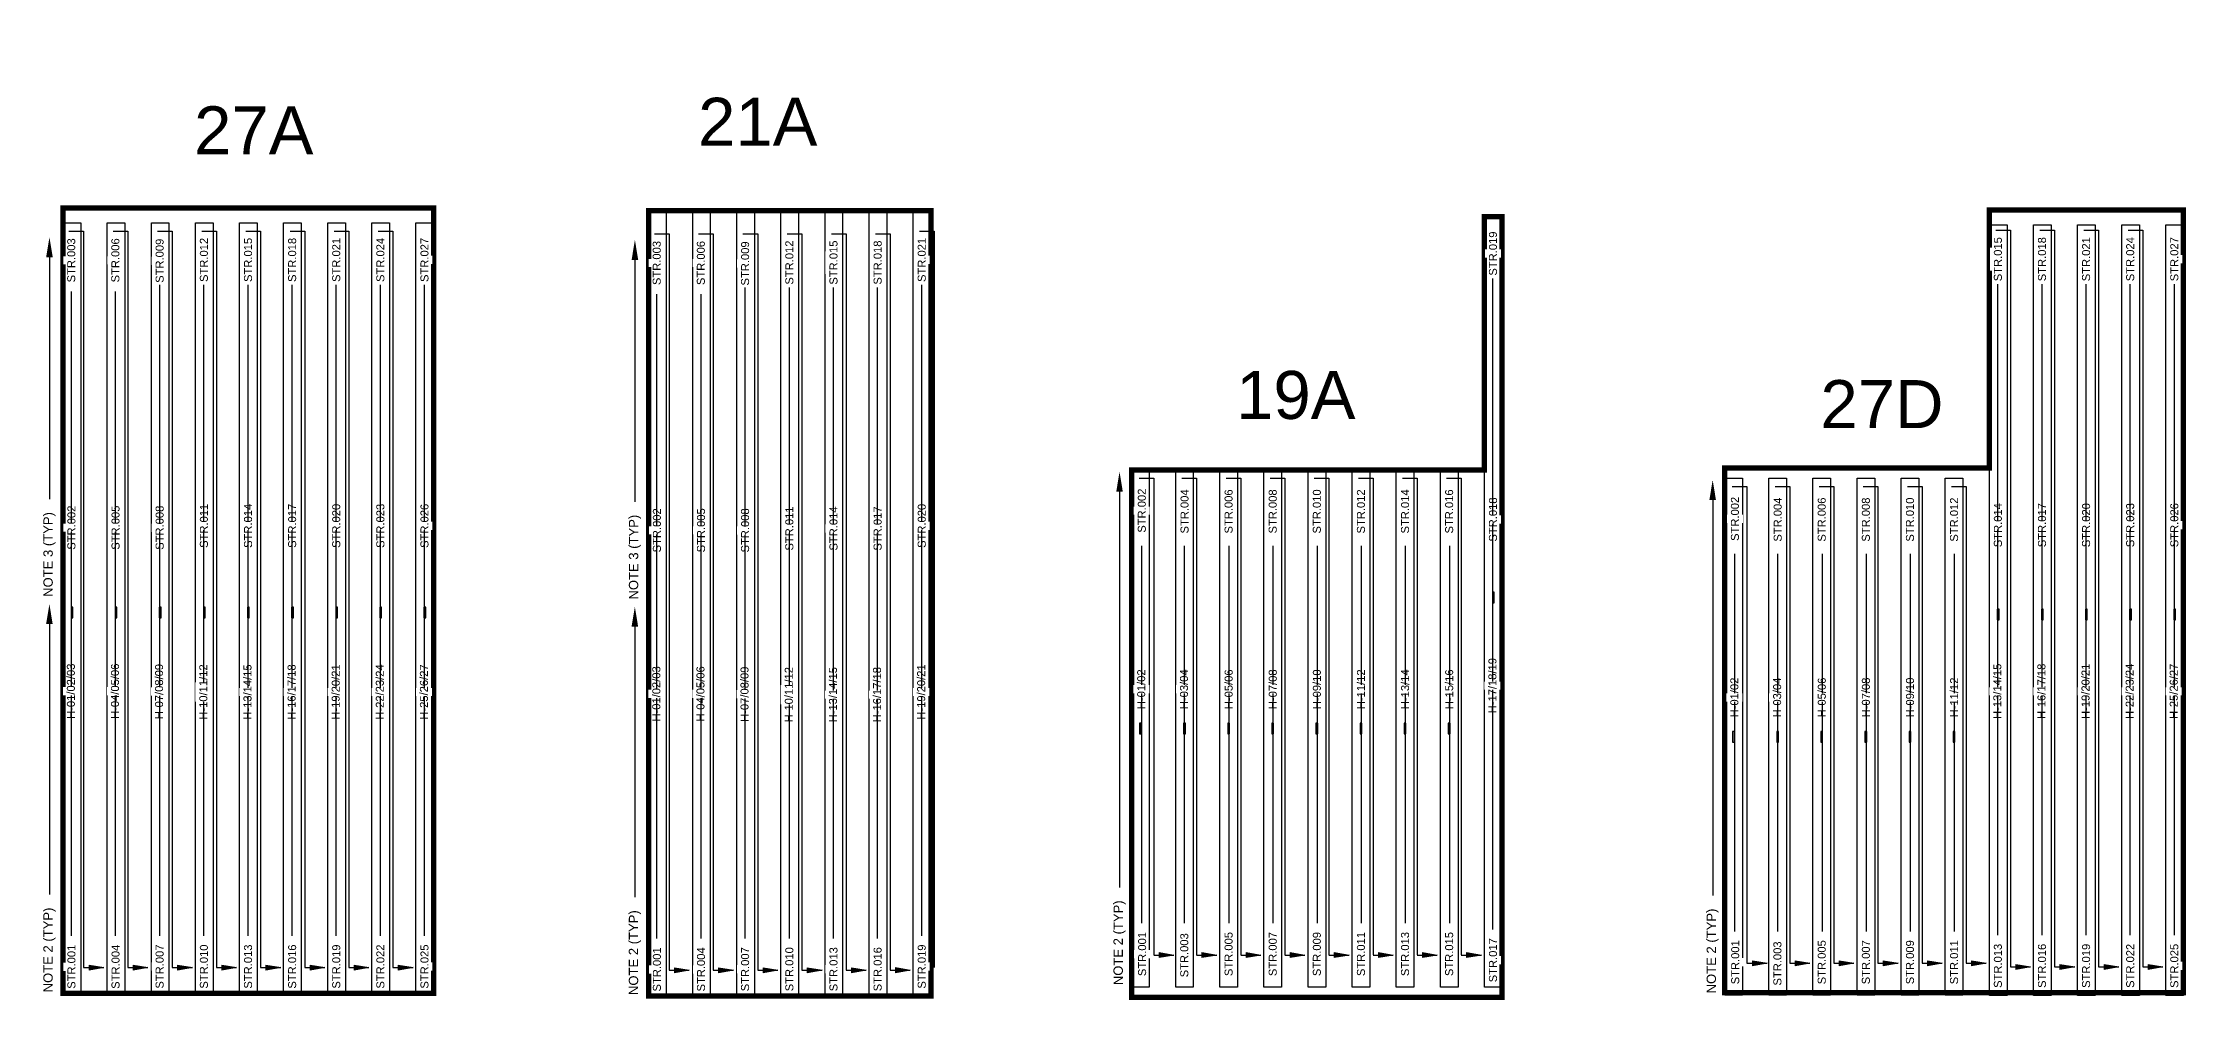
# Model space of a CAD drawing. Header units: feet. Extents: x -3 to 4075, y -14 to 63730.
# Drawn here: x 3067 to 3871, y 55 to 414 of the extents above; entities that cross this region are included whole.
import ezdxf
from ezdxf import colors
from ezdxf.entities.mleader import LeaderData, LeaderLine
from ezdxf.math import Vec2, Vec3

# ---------------------------------------------------------------- set-up
doc = ezdxf.new("R2010")
doc.units = ezdxf.units.FT
doc.header["$MEASUREMENT"] = 0
for name, color, linetype in [('E-TEXT', 7, 'Continuous'), ('G-ANNO-TEXT', 1, 'Continuous'), ('PV-LBD ARCHETYPES', 7, 'Continuous'), ('PVcase PV Modules (detailed)', 142, 'Continuous'), ('PVcase PV Modules (optimised)', 142, 'Continuous'), ('RISEN', 130, 'Continuous')]:
    doc.layers.add(name, color=color, linetype=linetype)
doc.styles.add('NEI-A', font='arial.ttf')

# ---------------------------------------------------------------- blocks, each defined once
blk = doc.blocks.new('1P87@52DEG F TR ID1 PVBlock')
at = {"color": 0}
blk.add_polyline3d([(0, 1.1355, 0), (0, -287.7025, 0), (-6.614, -287.7025, 0), (-6.614, 1.1355, 0)], close=True, dxfattribs=at)
at = {"layer": 'PVcase PV Modules (detailed)', "color": 0}
blk.add_lwpolyline([(-2.9763, -142.9205), (-3.6377, -142.9205), (-3.6377, -146.9205), (-2.9763, -146.9205)], close=True, dxfattribs=at)
at = {"layer": 'PVcase PV Modules (optimised)', "color": 0}
blk.add_lwpolyline([(-2.9763, -142.9205), (-3.6377, -142.9205), (-3.6377, -146.9205), (-2.9763, -146.9205)], close=True, dxfattribs=at)
blk = doc.blocks.new('1P58@52DEG F TR ID1 PVBlock')
at = {"color": 0}
blk.add_polyline3d([(0, 1.1355, 0), (0, -192.7565, 0), (-6.614, -192.7565, 0), (-6.614, 1.1355, 0)], close=True, dxfattribs=at)
at = {"layer": 'PVcase PV Modules (detailed)', "color": 0}
blk.add_lwpolyline([(-2.9763, -93.8105), (-3.6377, -93.8105), (-3.6377, -97.8105), (-2.9763, -97.8105)], close=True, dxfattribs=at)
at = {"layer": 'PVcase PV Modules (optimised)', "color": 0}
blk.add_lwpolyline([(-2.9763, -93.8105), (-3.6377, -93.8105), (-3.6377, -97.8105), (-2.9763, -97.8105)], close=True, dxfattribs=at)
blk = doc.blocks.new('1P87@52DEG F TR ID2 PVBlock')
at = {"color": 0}
blk.add_polyline3d([(0, 0, 0), (0, -294.455, 0), (-6.614, -294.455, 0), (-6.614, 0, 0)], close=True, dxfattribs=at)
blk = doc.blocks.new('_ClosedBlank')
at = {"color": 0, "linetype": 'ByBlock', "lineweight": -2}
for p, q in [((-1, 0.17), (0, 0)), ((-1, 0.17), (-1, -0.17)), ((0, 0), (-1, -0.17))]:
    blk.add_line(p, q, dxfattribs=at)
blk = doc.blocks.new('AR')
h = blk.add_hatch(color=256)
h.dxf.hatch_style = 1
h.paths.add_polyline_path([(0, 0.03), (0, -0.03), (0.18, 0)])
at = {"xscale": 0.1800047113158301, "yscale": 0.1800047113158301, "zscale": 0.1800047113158301}
blk.add_blockref('_ClosedBlank', (0.18, 0), dxfattribs=at)

msp = doc.modelspace()

# ---------------------------------------------------------------- linework, layer by layer
at = {"const_width": 2}
for points in [[(3074.92, 351.66), (3213.82, 351.66), (3213.82, 57.23), (3074.92, 57.23)], [(3294.39, 350.68), (3400.22, 350.68), (3400.22, 56.23), (3294.39, 56.23)], [(3614.36, 348.44), (3607.75, 348.44), (3607.75, 253.5), (3475.46, 253.5), (3475.46, 55.73), (3614.36, 55.73)]]:
    msp.add_lwpolyline(points, close=True, dxfattribs=at)
msp.add_lwpolyline([(3697.81, 57.5), (3869.78, 57.5), (3869.78, 350.96), (3797.02, 350.96), (3797.02, 254.25), (3697.81, 254.25), (3697.81, 57.5)], dxfattribs=at)
at = {"layer": 'E-TEXT'}
for p, q in [((3077.11, 343.02), (3082.61, 343.02)), ((3082.61, 343.02), (3082.61, 66.96)), ((3093.65, 343.02), (3099.15, 343.02)), ((3099.15, 343.02), (3099.15, 66.96)), ((3296.58, 342.02), (3302.08, 342.02)), ((3302.08, 342.02), (3302.08, 65.96)), ((3313.12, 342.02), (3318.62, 342.02)), ((3318.62, 342.02), (3318.62, 65.96)), ((3111.12, 78.85), (3111.12, 322.87)), ((3127.71, 78.85), (3127.71, 322.87)), ((3144.26, 78.85), (3144.26, 322.87)), ((3160.8, 78.85), (3160.8, 322.87)), ((3177.33, 78.85), (3177.33, 322.87)), ((3193.87, 78.85), (3193.87, 322.87)), ((3210.4, 78.85), (3210.4, 322.87)), ((3330.59, 77.85), (3330.59, 321.87)), ((3347.18, 77.85), (3347.18, 321.87)), ((3363.73, 77.85), (3363.73, 321.87)), ((3380.27, 77.85), (3380.27, 321.87)), ((3396.81, 78.85), (3396.81, 322.87)), ((3610.94, 81.22), (3610.94, 325.24)), ((3800.22, 79.11), (3800.22, 323.13)), ((3816.75, 79.11), (3816.75, 323.13)), ((3833.29, 79.11), (3833.29, 323.13)), ((3849.82, 79.11), (3849.82, 323.13)), ((3866.36, 79.11), (3866.36, 323.13)), ((3078.05, 78.85), (3078.05, 320.38)), ((3094.59, 78.85), (3094.59, 320.38)), ((3297.53, 77.85), (3297.53, 319.38)), ((3314.06, 77.85), (3314.06, 319.38)), ((3478.3, 250.4), (3483.79, 250.4)), ((3494.32, 250.4), (3499.82, 250.4)), ((3510.86, 250.4), (3516.36, 250.4)), ((3527.4, 250.4), (3532.89, 250.4)), ((3543.93, 250.4), (3549.43, 250.4)), ((3560.47, 250.4), (3565.97, 250.4)), ((3565.97, 250.4), (3565.97, 71.67)), ((3577, 250.4), (3582.5, 250.4)), ((3593.54, 250.4), (3599.04, 250.4)), ((3700.64, 247.32), (3706.14, 247.32)), ((3716.67, 247.32), (3722.17, 247.32)), ((3733.21, 247.32), (3738.7, 247.32)), ((3749.74, 247.32), (3755.24, 247.32)), ((3766.28, 247.32), (3771.78, 247.32)), ((3782.81, 247.32), (3788.31, 247.32)), ((3788.31, 247.32), (3788.31, 68.59)), ((3099.15, 66.92), (3106.7, 66.92)), ((3318.62, 65.92), (3326.18, 65.92)), ((3788.31, 68.55), (3795.87, 68.55))]:
    msp.add_line(p, q, dxfattribs=at)

# ---------------------------------------------------------------- block references
at = {"layer": 'E-TEXT', "xscale": 30.78777906583937, "yscale": 30.78777906583937, "zscale": 30.78777906583937}
for p in [(3101.16, 66.92), (3320.63, 65.92), (3790.33, 68.55)]:
    msp.add_blockref('AR', p, dxfattribs=at)
at = {"layer": 'RISEN'}
for name, p in [('1P87@52DEG F TR ID1 PVBlock', (3081.53, 344.93)), ('1P87@52DEG F TR ID1 PVBlock', (3098.07, 344.93)), ('1P87@52DEG F TR ID1 PVBlock', (3114.61, 344.93)), ('1P87@52DEG F TR ID1 PVBlock', (3131.14, 344.93)), ('1P87@52DEG F TR ID1 PVBlock', (3147.68, 344.93)), ('1P87@52DEG F TR ID1 PVBlock', (3164.21, 344.93)), ('1P87@52DEG F TR ID1 PVBlock', (3180.75, 344.93)), ('1P87@52DEG F TR ID1 PVBlock', (3197.29, 344.93)), ('1P87@52DEG F TR ID1 PVBlock', (3213.82, 344.93)), ('1P87@52DEG F TR ID2 PVBlock', (3301.01, 350.68)), ('1P87@52DEG F TR ID2 PVBlock', (3317.54, 350.68)), ('1P87@52DEG F TR ID2 PVBlock', (3334.08, 350.68)), ('1P87@52DEG F TR ID2 PVBlock', (3350.61, 350.68)), ('1P87@52DEG F TR ID2 PVBlock', (3367.15, 350.68)), ('1P87@52DEG F TR ID2 PVBlock', (3383.69, 350.68)), ('1P87@52DEG F TR ID2 PVBlock', (3400.22, 350.68)), ('1P87@52DEG F TR ID1 PVBlock', (3803.63, 344.23)), ('1P87@52DEG F TR ID1 PVBlock', (3820.17, 344.23)), ('1P87@52DEG F TR ID1 PVBlock', (3836.7, 344.23)), ('1P87@52DEG F TR ID1 PVBlock', (3853.24, 344.23)), ('1P87@52DEG F TR ID1 PVBlock', (3869.78, 344.23))]:
    msp.add_blockref(name, p, dxfattribs=at)
at = {"layer": 'RISEN', "rotation": 180}
for name, p in [('1P87@52DEG F TR ID1 PVBlock', (3607.75, 60.74)), ('1P58@52DEG F TR ID1 PVBlock', (3475.46, 60.74)), ('1P58@52DEG F TR ID1 PVBlock', (3491.99, 60.74)), ('1P58@52DEG F TR ID1 PVBlock', (3508.53, 60.74)), ('1P58@52DEG F TR ID1 PVBlock', (3525.07, 60.74)), ('1P58@52DEG F TR ID1 PVBlock', (3541.6, 60.74)), ('1P58@52DEG F TR ID1 PVBlock', (3558.14, 60.74)), ('1P58@52DEG F TR ID1 PVBlock', (3574.67, 60.74)), ('1P58@52DEG F TR ID1 PVBlock', (3591.21, 60.74)), ('1P58@52DEG F TR ID1 PVBlock', (3697.8, 57.67)), ('1P58@52DEG F TR ID1 PVBlock', (3714.34, 57.67)), ('1P58@52DEG F TR ID1 PVBlock', (3730.88, 57.67)), ('1P58@52DEG F TR ID1 PVBlock', (3747.41, 57.67)), ('1P58@52DEG F TR ID1 PVBlock', (3763.95, 57.67)), ('1P58@52DEG F TR ID1 PVBlock', (3780.48, 57.67))]:
    msp.add_blockref(name, p, dxfattribs=at)

# ---------------------------------------------------------------- texts
at = {"layer": 'PV-LBD ARCHETYPES', "style": 'NEI-A'}
for s, p in [('27A', (3124.03, 371.78)), ('21A', (3312.96, 375)), ('19A', (3514.65, 272.6))]:
    msp.add_text(s, height=18, dxfattribs=at).set_placement(p)
at = {"layer": 'PV-LBD ARCHETYPES', "insert": (3756.75, 278.16, 5.56), "char_height": 18, "width": 29.5685, "attachment_point": 5, "style": 'NEI-A'}
msp.add_mtext('27D', dxfattribs=at)

# ---------------------------------------------------------------- next in the draw order: texts
at = {"layer": 'G-ANNO-TEXT', "char_height": 3, "attachment_point": 5, "rotation": 90, "style": 'NEI-A', "bg_fill": 3, "box_fill_scale": 1.5, "bg_fill_color": 256, "bg_fill_transparency": 0}
for s, width, heights, insert in [('STR.003', 0.0823, [0], (3077.99, 332.05)), ('STR.006', 0.0823, [0], (3094.52, 332.05)), ('STR.009', 0.0963, [0], (3111.12, 331.89)), ('STR.012', 0.0963, [0], (3127.71, 332.21)), ('STR.015', 5.5386, [3.1], (3144.26, 332.21)), ('STR.018', 0.0963, [0], (3160.8, 332.21)), ('STR.021', 0.0963, [0], (3177.33, 332.21)), ('STR.024', 0.0963, [0], (3193.87, 332.21)), ('STR.027', 0.0963, [0], (3210.4, 332.21)), ('STR.003', 0.0823, [0], (3297.46, 331.05)), ('STR.006', 0.0823, [0], (3314, 331.05)), ('STR.009', 0.0963, [0], (3330.59, 330.89)), ('STR.012', 0.0963, [0], (3347.18, 331.21)), ('STR.015', 5.5386, [3.1], (3363.73, 331.21)), ('STR.018', 0.0963, [0], (3380.27, 331.21)), ('STR.021', 0.0963, [0], (3396.81, 332.21)), ('STR.019', 0.0963, [0], (3610.94, 334.59)), ('STR.015', 5.5386, [3.1], (3800.22, 332.48)), ('STR.018', 0.0963, [0], (3816.75, 332.48)), ('STR.021', 0.0963, [0], (3833.29, 332.48)), ('STR.024', 0.0963, [0], (3849.82, 332.48)), ('STR.027', 0.0963, [0], (3866.36, 332.48)), ('STR.004', 0.0823, [0], (3495.33, 237.93)), ('STR.006', 3, [4.78], (3511.84, 237.93)), ('STR.008', 0.0963, [0], (3528.38, 237.93)), ('STR.010', 0.0963, [0], (3544.92, 237.93)), ('STR.012', 0.0963, [0], (3561.45, 237.93)), ('STR.014', 0.0963, [0], (3577.99, 237.93)), ('STR.016', 0.0963, [0], (3594.52, 237.93)), ('STR.018', 0.0963, [0], (3610.94, 234.89)), ('STR.004', 0.0823, [0], (3717.68, 234.86)), ('STR.006', 3, [4.78], (3734.19, 234.86)), ('STR.008', 0.0963, [0], (3750.73, 234.86)), ('STR.010', 0.0963, [0], (3767.26, 234.86)), ('STR.012', 0.0963, [0], (3783.8, 234.86)), ('STR.002', 0.0963, [0], (3078.05, 231.84)), ('STR.005', 0.0963, [0], (3094.59, 231.84)), ('STR.008', 0.0963, [0], (3111.12, 231.82)), ('STR.011', 0.0963, [0], (3127.71, 232.52)), ('STR.014', 0.0963, [0], (3144.26, 232.52)), ('STR.017', 0.0963, [0], (3160.8, 232.52)), ('STR.020', 0.0963, [0], (3177.33, 232.52)), ('STR.023', 0.0963, [0], (3193.87, 232.52)), ('STR.026', 0.0963, [0], (3210.4, 232.52)), ('STR.002', 0.0963, [0], (3297.53, 230.84)), ('STR.005', 0.0963, [0], (3314.06, 230.84)), ('STR.008', 0.0963, [0], (3330.59, 230.82)), ('STR.011', 0.0963, [0], (3347.18, 231.52)), ('STR.014', 0.0963, [0], (3363.73, 231.52)), ('STR.017', 0.0963, [0], (3380.27, 231.52)), ('STR.020', 0.0963, [0], (3396.81, 232.52)), ('STR.014', 0.0963, [0], (3800.22, 232.78)), ('STR.017', 0.0963, [0], (3816.75, 232.78)), ('STR.020', 0.0963, [0], (3833.29, 232.78)), ('STR.023', 0.0963, [0], (3849.82, 232.78)), ('STR.026', 0.0963, [0], (3866.36, 232.78)), ('STR.004', 0.0963, [0], (3094.59, 67.24)), ('STR.007', 0.0963, [0], (3111.12, 67.31)), ('STR.004', 0.0963, [0], (3314.06, 66.24)), ('STR.007', 0.0963, [0], (3330.59, 66.31)), ('STR.001', 0.0963, [0], (3479.42, 72)), ('STR.005', 0.0963, [0], (3511.84, 72.01)), ('STR.007', 0.0963, [0], (3528.38, 72.01)), ('STR.009', 0.0963, [0], (3544.92, 72.01)), ('STR.013', 0.0963, [0], (3577.99, 72.01)), ('STR.015', 0.0963, [0], (3594.52, 72.01)), ('STR.001', 0.0963, [0], (3701.76, 68.92)), ('STR.005', 0.0963, [0], (3734.19, 68.93)), ('STR.007', 0.0963, [0], (3750.73, 68.93)), ('STR.009', 0.0963, [0], (3767.26, 68.93)), ('STR.013', 0.0963, [0], (3800.22, 67.58))]:
    msp.add_mtext_dynamic_manual_height_columns(s, width=width, gutter_width=0.561, heights=heights, dxfattribs=dict(at, insert=insert))
for s, insert, width in [('H-01/02/03', (3077.85, 170.52), 0.0823), ('H-04/05/06', (3094.38, 170.52), 0.0823), ('H-07/08/09', (3110.91, 170.41), 0.0823), ('H-10/11/12', (3127.5, 170.23), 4.2409), ('H-13/14/15', (3144.06, 170.23), 0.0823), ('H-16/17/18', (3160.59, 170.23), 0.0823), ('H-19/20/21', (3177.13, 170.23), 0.0823), ('H-22/23/24', (3193.66, 170.23), 0.0823), ('H-25/26/27', (3210.2, 170.23), 0.0823), ('H-01/02/03', (3297.32, 169.52), 0.0823), ('H-04/05/06', (3313.86, 169.52), 0.0823), ('H-07/08/09', (3330.38, 169.41), 0.0823), ('H-10/11/12', (3346.97, 169.23), 4.2409), ('H-13/14/15', (3363.53, 169.23), 0.0823), ('H-16/17/18', (3380.06, 169.23), 0.0823), ('H-19/20/21', (3396.6, 170.23), 0.0823), ('H-17/18/19', (3610.74, 172.61), 0.0823), ('H-13/14/15', (3800.01, 170.5), 0.0823), ('H-16/17/18', (3816.55, 170.5), 0.0823), ('H-19/20/21', (3833.08, 170.5), 0.0823), ('H-22/23/24', (3849.62, 170.5), 0.0823), ('H-25/26/27', (3866.15, 170.5), 0.0823)]:
    msp.add_mtext(s, dxfattribs=dict(at, insert=insert, width=width))

# ---------------------------------------------------------------- next in the draw order: linework, layer by layer
at = {"layer": 'E-TEXT'}
for p, q in [((3110.32, 343.05), (3115.82, 343.05)), ((3115.82, 343.05), (3115.82, 66.96)), ((3126.91, 343.05), (3132.41, 343.05)), ((3143.45, 343.05), (3148.94, 343.05)), ((3159.98, 343.05), (3165.48, 343.05)), ((3176.52, 343.05), (3182.02, 343.05)), ((3193.05, 343.05), (3198.55, 343.05)), ((3329.79, 342.05), (3335.29, 342.05)), ((3335.29, 342.05), (3335.29, 65.96)), ((3346.38, 342.05), (3351.88, 342.05)), ((3362.92, 342.05), (3368.42, 342.05)), ((3379.45, 342.05), (3384.95, 342.05)), ((3395.99, 343.05), (3401.49, 343.05)), ((3799.4, 343.32), (3804.9, 343.32)), ((3804.9, 343.32), (3804.9, 67.23)), ((3815.94, 343.32), (3821.44, 343.32)), ((3832.47, 343.32), (3837.97, 343.32)), ((3849.01, 343.32), (3854.51, 343.32)), ((3483.79, 250.4), (3483.79, 71.67)), ((3706.14, 247.32), (3706.14, 68.59)), ((3479.3, 83.55), (3479.3, 225.07)), ((3512.05, 83.55), (3512.05, 225.07)), ((3528.59, 83.55), (3528.59, 225.07)), ((3545.12, 83.55), (3545.12, 225.07)), ((3578.19, 83.55), (3578.19, 225.07)), ((3594.73, 83.55), (3594.73, 225.07)), ((3701.65, 80.48), (3701.65, 221.99)), ((3734.4, 80.48), (3734.4, 221.99)), ((3750.93, 80.48), (3750.93, 221.99)), ((3767.47, 80.48), (3767.47, 221.99)), ((3082.61, 66.92), (3090.17, 66.92)), ((3115.82, 66.92), (3123.37, 66.92)), ((3302.08, 65.92), (3309.64, 65.92)), ((3335.29, 65.92), (3342.85, 65.92)), ((3483.79, 71.62), (3491.35, 71.62)), ((3516.36, 71.62), (3523.92, 71.62)), ((3532.89, 71.62), (3540.45, 71.62)), ((3549.43, 71.62), (3556.99, 71.62)), ((3565.97, 71.62), (3573.52, 71.62)), ((3582.5, 71.62), (3590.06, 71.62)), ((3599.04, 71.62), (3606.6, 71.62)), ((3706.14, 68.55), (3713.7, 68.55)), ((3738.7, 68.55), (3746.26, 68.55)), ((3755.24, 68.55), (3762.8, 68.55)), ((3771.78, 68.55), (3779.33, 68.55)), ((3804.9, 67.18), (3812.46, 67.18))]:
    msp.add_line(p, q, dxfattribs=at)

# ---------------------------------------------------------------- next in the draw order: block references
at = {"layer": 'E-TEXT', "xscale": 30.78777906583937, "yscale": 30.78777906583937, "zscale": 30.78777906583937}
for p in [(3485.81, 71.62), (3518.37, 71.62), (3534.91, 71.62), (3551.45, 71.62), (3567.98, 71.62), (3584.52, 71.62), (3601.05, 71.62), (3084.63, 66.92), (3117.83, 66.92), (3304.1, 65.92), (3337.31, 65.92), (3708.16, 68.55), (3740.72, 68.55), (3757.26, 68.55), (3773.79, 68.55), (3806.92, 67.18)]:
    msp.add_blockref('AR', p, dxfattribs=at)

# ---------------------------------------------------------------- next in the draw order: leaders
at = {"layer": 'G-ANNO-TEXT'}
ml = msp.add_multileader_mtext('Standard', dxfattribs=at)
ml.set_content('NOTE 3 (TYP)', color=256, style='NEI-A')
ml.set_leader_properties()
ml.build(insert=Vec2(0, 0))
ml.multileader.update_dxf_attribs({"dogleg_length": 0.0625, "arrow_head_size": 7.5, "scale": 60})
ctx = ml.context
ctx.base_point, ctx.scale, ctx.char_height, ctx.arrow_head_size, ctx.landing_gap_size, ctx.plane_origin, ctx.plane_x_axis, ctx.plane_y_axis = Vec3(3069.8, 200.5), 60, 3.5, 7.5, 5.4, Vec3(3147.94, 131.23), Vec3(0, 1), Vec3(-1, 0)
notes = []
notes.append((ctx, [(1, (1, 1, 0), (3069.8, 246.29), (0, -1), 3.75, [(0, [(3069.8, 340.73)], 0, [])])]))
ctx.mtext.insert, ctx.mtext.text_direction, ctx.mtext.rotation, ctx.mtext.width, ctx.mtext.flow_direction = Vec3(3067.54, 205.9), Vec3(0, 1), 1.570796, 1027, 5
ml = msp.add_multileader_mtext('Standard', dxfattribs=at)
ml.set_content('NOTE 3 (TYP)', color=256, style='NEI-A')
ml.set_leader_properties()
ml.build(insert=Vec2(0, 0))
ml.multileader.update_dxf_attribs({"dogleg_length": 0.0625, "arrow_head_size": 7.5, "scale": 60})
ctx = ml.context
ctx.base_point, ctx.scale, ctx.char_height, ctx.arrow_head_size, ctx.landing_gap_size, ctx.plane_origin, ctx.plane_x_axis, ctx.plane_y_axis = Vec3(3289.27, 199.5), 60, 3.5, 7.5, 5.4, Vec3(3367.41, 130.23), Vec3(0, 1), Vec3(-1, 0)
notes.append((ctx, [(1, (1, 1, 0), (3289.27, 245.29), (0, -1), 3.75, [(0, [(3289.27, 339.73)], 0, [])])]))
ctx.mtext.insert, ctx.mtext.text_direction, ctx.mtext.rotation, ctx.mtext.width, ctx.mtext.flow_direction = Vec3(3287.01, 204.9), Vec3(0, 1), 1.570796, 1027, 5
for ctx, leaders in notes:
    for number, flags, end, landing, length, lines in leaders:
        leader = LeaderData()
        leader.index, (leader.has_last_leader_line, leader.has_dogleg_vector, leader.attachment_direction) = number, flags
        leader.last_leader_point, leader.dogleg_vector, leader.dogleg_length = Vec3(end), Vec3(landing), length
        for number, points, colour, breaks in lines:
            line = LeaderLine()
            line.index, line.vertices, line.color, line.breaks = number, Vec3.list(points), colors.encode_raw_color(colour), breaks
            leader.lines.append(line)
        ctx.leaders.append(leader)

# ---------------------------------------------------------------- next in the draw order: texts
at = {"layer": 'G-ANNO-TEXT', "char_height": 3, "attachment_point": 5, "rotation": 90, "style": 'NEI-A', "bg_fill": 3, "box_fill_scale": 1.5, "bg_fill_color": 256, "bg_fill_transparency": 0}
for s, width, insert in [('STR.002', 0.0823, (3479.3, 238.22)), ('STR.002', 0.0823, (3701.65, 235.14)), ('STR.001', 0.0963, (3078.05, 67.24)), ('STR.010', 0.0963, (3127.71, 67.31)), ('STR.001', 0.0963, (3297.53, 66.24)), ('STR.010', 0.0963, (3347.18, 66.31)), ('STR.003', 0.0963, (3495.23, 71.54)), ('STR.011', 0.0963, (3561.45, 72.01)), ('STR.017', 0.0963, (3610.94, 69.68)), ('STR.003', 0.0963, (3717.58, 68.47)), ('STR.011', 0.0963, (3783.8, 68.93)), ('STR.016', 0.0963, (3816.75, 67.58))]:
    msp.add_mtext_dynamic_manual_height_columns(s, width=width, gutter_width=0.561, heights=[0], dxfattribs=dict(at, insert=insert))
at = {"layer": 'G-ANNO-TEXT', "char_height": 3, "width": 0.0823, "attachment_point": 5, "rotation": 90, "style": 'NEI-A', "bg_fill": 3, "box_fill_scale": 1.5, "bg_fill_color": 256, "bg_fill_transparency": 0}
for s, insert in [('H-01/02', (3479.09, 171.26)), ('H-05/06', (3511.86, 171.26)), ('H-07/08', (3528.4, 171.26)), ('H-09/10', (3544.93, 171.26)), ('H-13/14', (3578, 171.26)), ('H-15/16', (3594.54, 171.26)), ('H-01/02', (3701.44, 168.18)), ('H-05/06', (3734.21, 168.18)), ('H-07/08', (3750.74, 168.18)), ('H-09/10', (3767.28, 168.18))]:
    msp.add_mtext(s, dxfattribs=dict(at, insert=insert))

# ---------------------------------------------------------------- next in the draw order: linework, layer by layer
at = {"layer": 'E-TEXT'}
for p, q in [((3132.41, 343.05), (3132.41, 66.96)), ((3351.88, 342.05), (3351.88, 65.96)), ((3821.44, 343.32), (3821.44, 67.23)), ((3516.36, 250.4), (3516.36, 71.67)), ((3532.89, 250.4), (3532.89, 71.67)), ((3549.43, 250.4), (3549.43, 71.67)), ((3582.5, 250.4), (3582.5, 71.67)), ((3599.04, 250.4), (3599.04, 71.67)), ((3738.7, 247.32), (3738.7, 68.59)), ((3755.24, 247.32), (3755.24, 68.59)), ((3771.78, 247.32), (3771.78, 68.59)), ((3495.33, 83.55), (3495.33, 225.07)), ((3561.66, 83.55), (3561.66, 225.07)), ((3717.68, 80.48), (3717.68, 221.99)), ((3784, 80.48), (3784, 221.99)), ((3132.41, 66.92), (3139.97, 66.92)), ((3351.88, 65.92), (3359.44, 65.92)), ((3499.82, 71.62), (3507.38, 71.62)), ((3722.17, 68.55), (3729.73, 68.55)), ((3821.44, 67.18), (3828.99, 67.18))]:
    msp.add_line(p, q, dxfattribs=at)

# ---------------------------------------------------------------- next in the draw order: block references
at = {"layer": 'E-TEXT', "xscale": 30.78777906583937, "yscale": 30.78777906583937, "zscale": 30.78777906583937}
for p in [(3501.84, 71.62), (3134.42, 66.92), (3353.9, 65.92), (3724.18, 68.55), (3823.45, 67.18)]:
    msp.add_blockref('AR', p, dxfattribs=at)

# ---------------------------------------------------------------- next in the draw order: leaders
at = {"layer": 'G-ANNO-TEXT'}
ml = msp.add_multileader_mtext('Standard', dxfattribs=at)
ml.set_content('NOTE 2 (TYP)', color=256, style='NEI-A')
ml.set_leader_properties()
ml.build(insert=Vec2(0, 0))
ml.multileader.update_dxf_attribs({"dogleg_length": 0.0625, "arrow_head_size": 7.5, "scale": 60})
ctx = ml.context
ctx.base_point, ctx.scale, ctx.char_height, ctx.arrow_head_size, ctx.landing_gap_size, ctx.plane_origin, ctx.plane_x_axis, ctx.plane_y_axis = Vec3(3069.78, 52.24), 60, 3.5, 7.5, 5.4, Vec3(3147.92, -17.03), Vec3(0, 1), Vec3(-1, 0)
notes = []
notes.append((ctx, [(1, (1, 1, 0), (3069.78, 98.03), (0, -1), 3.75, [(0, [(3069.78, 203.2)], 0, [])])]))
ctx.mtext.insert, ctx.mtext.text_direction, ctx.mtext.rotation, ctx.mtext.width, ctx.mtext.flow_direction = Vec3(3067.52, 57.64), Vec3(0, 1), 1.570796, 55.295, 5
ml = msp.add_multileader_mtext('Standard', dxfattribs=at)
ml.set_content('NOTE 2 (TYP)', color=256, style='NEI-A')
ml.set_leader_properties()
ml.build(insert=Vec2(0, 0))
ml.multileader.update_dxf_attribs({"dogleg_length": 0.0625, "arrow_head_size": 7.5, "scale": 60})
ctx = ml.context
ctx.base_point, ctx.scale, ctx.char_height, ctx.arrow_head_size, ctx.landing_gap_size, ctx.plane_origin, ctx.plane_x_axis, ctx.plane_y_axis = Vec3(3470.94, 54.94, 5.56), 60, 3.5, 7.5, 5.4, Vec3(3549.08, -14.33, 5.56), Vec3(0, 1), Vec3(-1, 0)
notes.append((ctx, [(1, (1, 1, 0), (3470.94, 100.72, 5.56), (0, -1), 3.75, [(0, [(3470.94, 252.79, 5.56)], 0, [])])]))
ctx.mtext.insert, ctx.mtext.text_direction, ctx.mtext.rotation, ctx.mtext.width, ctx.mtext.flow_direction = Vec3(3468.68, 60.34, 5.56), Vec3(0, 1), 1.570796, 55.295, 5
ml = msp.add_multileader_mtext('Standard', dxfattribs=at)
ml.set_content('NOTE 2 (TYP)', color=256, style='NEI-A')
ml.set_leader_properties()
ml.build(insert=Vec2(0, 0))
ml.multileader.update_dxf_attribs({"dogleg_length": 0.0625, "arrow_head_size": 7.5, "scale": 60})
ctx = ml.context
ctx.base_point, ctx.scale, ctx.char_height, ctx.arrow_head_size, ctx.landing_gap_size, ctx.plane_origin, ctx.plane_x_axis, ctx.plane_y_axis = Vec3(3693.29, 51.86, 5.56), 60, 3.5, 7.5, 5.4, Vec3(3771.42, -17.41, 5.56), Vec3(0, 1), Vec3(-1, 0)
notes.append((ctx, [(1, (1, 1, 0), (3693.29, 97.65, 5.56), (0, -1), 3.75, [(0, [(3693.29, 249.71, 5.56)], 0, [])])]))
ctx.mtext.insert, ctx.mtext.text_direction, ctx.mtext.rotation, ctx.mtext.width, ctx.mtext.flow_direction = Vec3(3691.02, 57.26, 5.56), Vec3(0, 1), 1.570796, 55.295, 5
ml = msp.add_multileader_mtext('Standard', dxfattribs=at)
ml.set_content('NOTE 2 (TYP)', color=256, style='NEI-A')
ml.set_leader_properties()
ml.build(insert=Vec2(0, 0))
ml.multileader.update_dxf_attribs({"dogleg_length": 0.0625, "arrow_head_size": 7.5, "scale": 60})
ctx = ml.context
ctx.base_point, ctx.scale, ctx.char_height, ctx.arrow_head_size, ctx.landing_gap_size, ctx.plane_origin, ctx.plane_x_axis, ctx.plane_y_axis = Vec3(3289.25, 51.24), 60, 3.5, 7.5, 5.4, Vec3(3367.39, -18.03), Vec3(0, 1), Vec3(-1, 0)
notes.append((ctx, [(1, (1, 1, 0), (3289.25, 97.03), (0, -1), 3.75, [(0, [(3289.25, 202.2)], 0, [])])]))
ctx.mtext.insert, ctx.mtext.text_direction, ctx.mtext.rotation, ctx.mtext.width, ctx.mtext.flow_direction = Vec3(3286.99, 56.64), Vec3(0, 1), 1.570796, 55.295, 5
for ctx, leaders in notes:
    for number, flags, end, landing, length, lines in leaders:
        leader = LeaderData()
        leader.index, (leader.has_last_leader_line, leader.has_dogleg_vector, leader.attachment_direction) = number, flags
        leader.last_leader_point, leader.dogleg_vector, leader.dogleg_length = Vec3(end), Vec3(landing), length
        for number, points, colour, breaks in lines:
            line = LeaderLine()
            line.index, line.vertices, line.color, line.breaks = number, Vec3.list(points), colors.encode_raw_color(colour), breaks
            leader.lines.append(line)
        ctx.leaders.append(leader)

# ---------------------------------------------------------------- next in the draw order: texts
at = {"layer": 'G-ANNO-TEXT', "char_height": 3, "width": 0.0823, "attachment_point": 5, "rotation": 90, "style": 'NEI-A', "bg_fill": 3, "box_fill_scale": 1.5, "bg_fill_color": 256, "bg_fill_transparency": 0}
for s, insert in [('H-03/04', (3495.12, 171.26)), ('H-11/12', (3561.47, 171.26)), ('H-03/04', (3717.47, 168.18)), ('H-11/12', (3783.81, 168.18))]:
    msp.add_mtext(s, dxfattribs=dict(at, insert=insert))
at = {"layer": 'G-ANNO-TEXT', "char_height": 3, "attachment_point": 5, "rotation": 90, "style": 'NEI-A', "bg_fill": 3, "box_fill_scale": 1.5, "bg_fill_color": 256, "bg_fill_transparency": 0}
for s, insert in [('STR.013', (3144.26, 67.31)), ('STR.013', (3363.73, 66.31)), ('STR.019', (3833.29, 67.58))]:
    msp.add_mtext_dynamic_manual_height_columns(s, width=0.0963, gutter_width=0.561, heights=[0], dxfattribs=dict(at, insert=insert))

# ---------------------------------------------------------------- next in the draw order: linework, layer by layer
at = {"layer": 'E-TEXT'}
for p, q in [((3148.94, 343.05), (3148.94, 66.96)), ((3368.42, 342.05), (3368.42, 65.96)), ((3837.97, 343.32), (3837.97, 67.23)), ((3499.82, 250.4), (3499.82, 71.67)), ((3722.17, 247.32), (3722.17, 68.59)), ((3148.94, 66.92), (3156.5, 66.92)), ((3368.42, 65.92), (3375.98, 65.92)), ((3837.97, 67.18), (3845.53, 67.18))]:
    msp.add_line(p, q, dxfattribs=at)

# ---------------------------------------------------------------- next in the draw order: block references
at = {"layer": 'E-TEXT', "xscale": 30.78777906583937, "yscale": 30.78777906583937, "zscale": 30.78777906583937}
for p in [(3150.96, 66.92), (3370.43, 65.92), (3839.99, 67.18)]:
    msp.add_blockref('AR', p, dxfattribs=at)

# ---------------------------------------------------------------- next in the draw order: texts
at = {"layer": 'G-ANNO-TEXT', "char_height": 3, "attachment_point": 5, "rotation": 90, "style": 'NEI-A', "bg_fill": 3, "box_fill_scale": 1.5, "bg_fill_color": 256, "bg_fill_transparency": 0}
for s, insert in [('STR.016', (3160.8, 67.31)), ('STR.016', (3380.27, 66.31)), ('STR.022', (3849.82, 67.58))]:
    msp.add_mtext_dynamic_manual_height_columns(s, width=0.0963, gutter_width=0.561, heights=[0], dxfattribs=dict(at, insert=insert))

# ---------------------------------------------------------------- next in the draw order: linework, layer by layer
at = {"layer": 'E-TEXT'}
for p, q in [((3165.48, 343.05), (3165.48, 66.96)), ((3384.95, 342.05), (3384.95, 65.96)), ((3854.51, 343.32), (3854.51, 67.23)), ((3165.48, 66.92), (3173.04, 66.92)), ((3384.95, 65.96), (3392.51, 65.96)), ((3854.51, 67.18), (3862.06, 67.18))]:
    msp.add_line(p, q, dxfattribs=at)

# ---------------------------------------------------------------- next in the draw order: block references
at = {"layer": 'E-TEXT', "xscale": 30.78777906583937, "yscale": 30.78777906583937, "zscale": 30.78777906583937}
for p in [(3167.5, 66.92), (3386.97, 65.96), (3856.52, 67.18)]:
    msp.add_blockref('AR', p, dxfattribs=at)

# ---------------------------------------------------------------- next in the draw order: texts
at = {"layer": 'G-ANNO-TEXT', "char_height": 3, "attachment_point": 5, "rotation": 90, "style": 'NEI-A', "bg_fill": 3, "box_fill_scale": 1.5, "bg_fill_color": 256, "bg_fill_transparency": 0}
for s, insert in [('STR.019', (3177.33, 67.31)), ('STR.019', (3396.81, 67.31)), ('STR.025', (3866.36, 67.58))]:
    msp.add_mtext_dynamic_manual_height_columns(s, width=0.0963, gutter_width=0.561, heights=[0], dxfattribs=dict(at, insert=insert))

# ---------------------------------------------------------------- next in the draw order: linework, layer by layer
at = {"layer": 'E-TEXT'}
for p, q in [((3182.02, 343.05), (3182.02, 66.96)), ((3401.49, 343.05), (3401.49, 66.96)), ((3182.02, 66.92), (3189.57, 66.92))]:
    msp.add_line(p, q, dxfattribs=at)

# ---------------------------------------------------------------- next in the draw order: block references
at = {"layer": 'E-TEXT', "xscale": 30.78777906583937, "yscale": 30.78777906583937, "zscale": 30.78777906583937}
msp.add_blockref('AR', (3184.03, 66.92), dxfattribs=at)

# ---------------------------------------------------------------- next in the draw order: texts
at = {"layer": 'G-ANNO-TEXT', "insert": (3193.87, 67.31), "char_height": 3, "attachment_point": 5, "rotation": 90, "style": 'NEI-A', "bg_fill": 3, "box_fill_scale": 1.5, "bg_fill_color": 256, "bg_fill_transparency": 0}
msp.add_mtext_dynamic_manual_height_columns('STR.022', width=0.0963, gutter_width=0.561, heights=[0], dxfattribs=at)

# ---------------------------------------------------------------- next in the draw order: linework, layer by layer
at = {"layer": 'E-TEXT'}
for p, q in [((3198.55, 343.05), (3198.55, 66.96)), ((3198.55, 66.92), (3206.11, 66.92))]:
    msp.add_line(p, q, dxfattribs=at)

# ---------------------------------------------------------------- next in the draw order: block references
at = {"layer": 'E-TEXT', "xscale": 30.78777906583937, "yscale": 30.78777906583937, "zscale": 30.78777906583937}
msp.add_blockref('AR', (3200.57, 66.92), dxfattribs=at)

# ---------------------------------------------------------------- next in the draw order: texts
at = {"layer": 'G-ANNO-TEXT', "insert": (3210.4, 67.31), "char_height": 3, "attachment_point": 5, "rotation": 90, "style": 'NEI-A', "bg_fill": 3, "box_fill_scale": 1.5, "bg_fill_color": 256, "bg_fill_transparency": 0}
msp.add_mtext_dynamic_manual_height_columns('STR.025', width=0.0963, gutter_width=0.561, heights=[0], dxfattribs=at)

doc.saveas('drawing.dxf')
